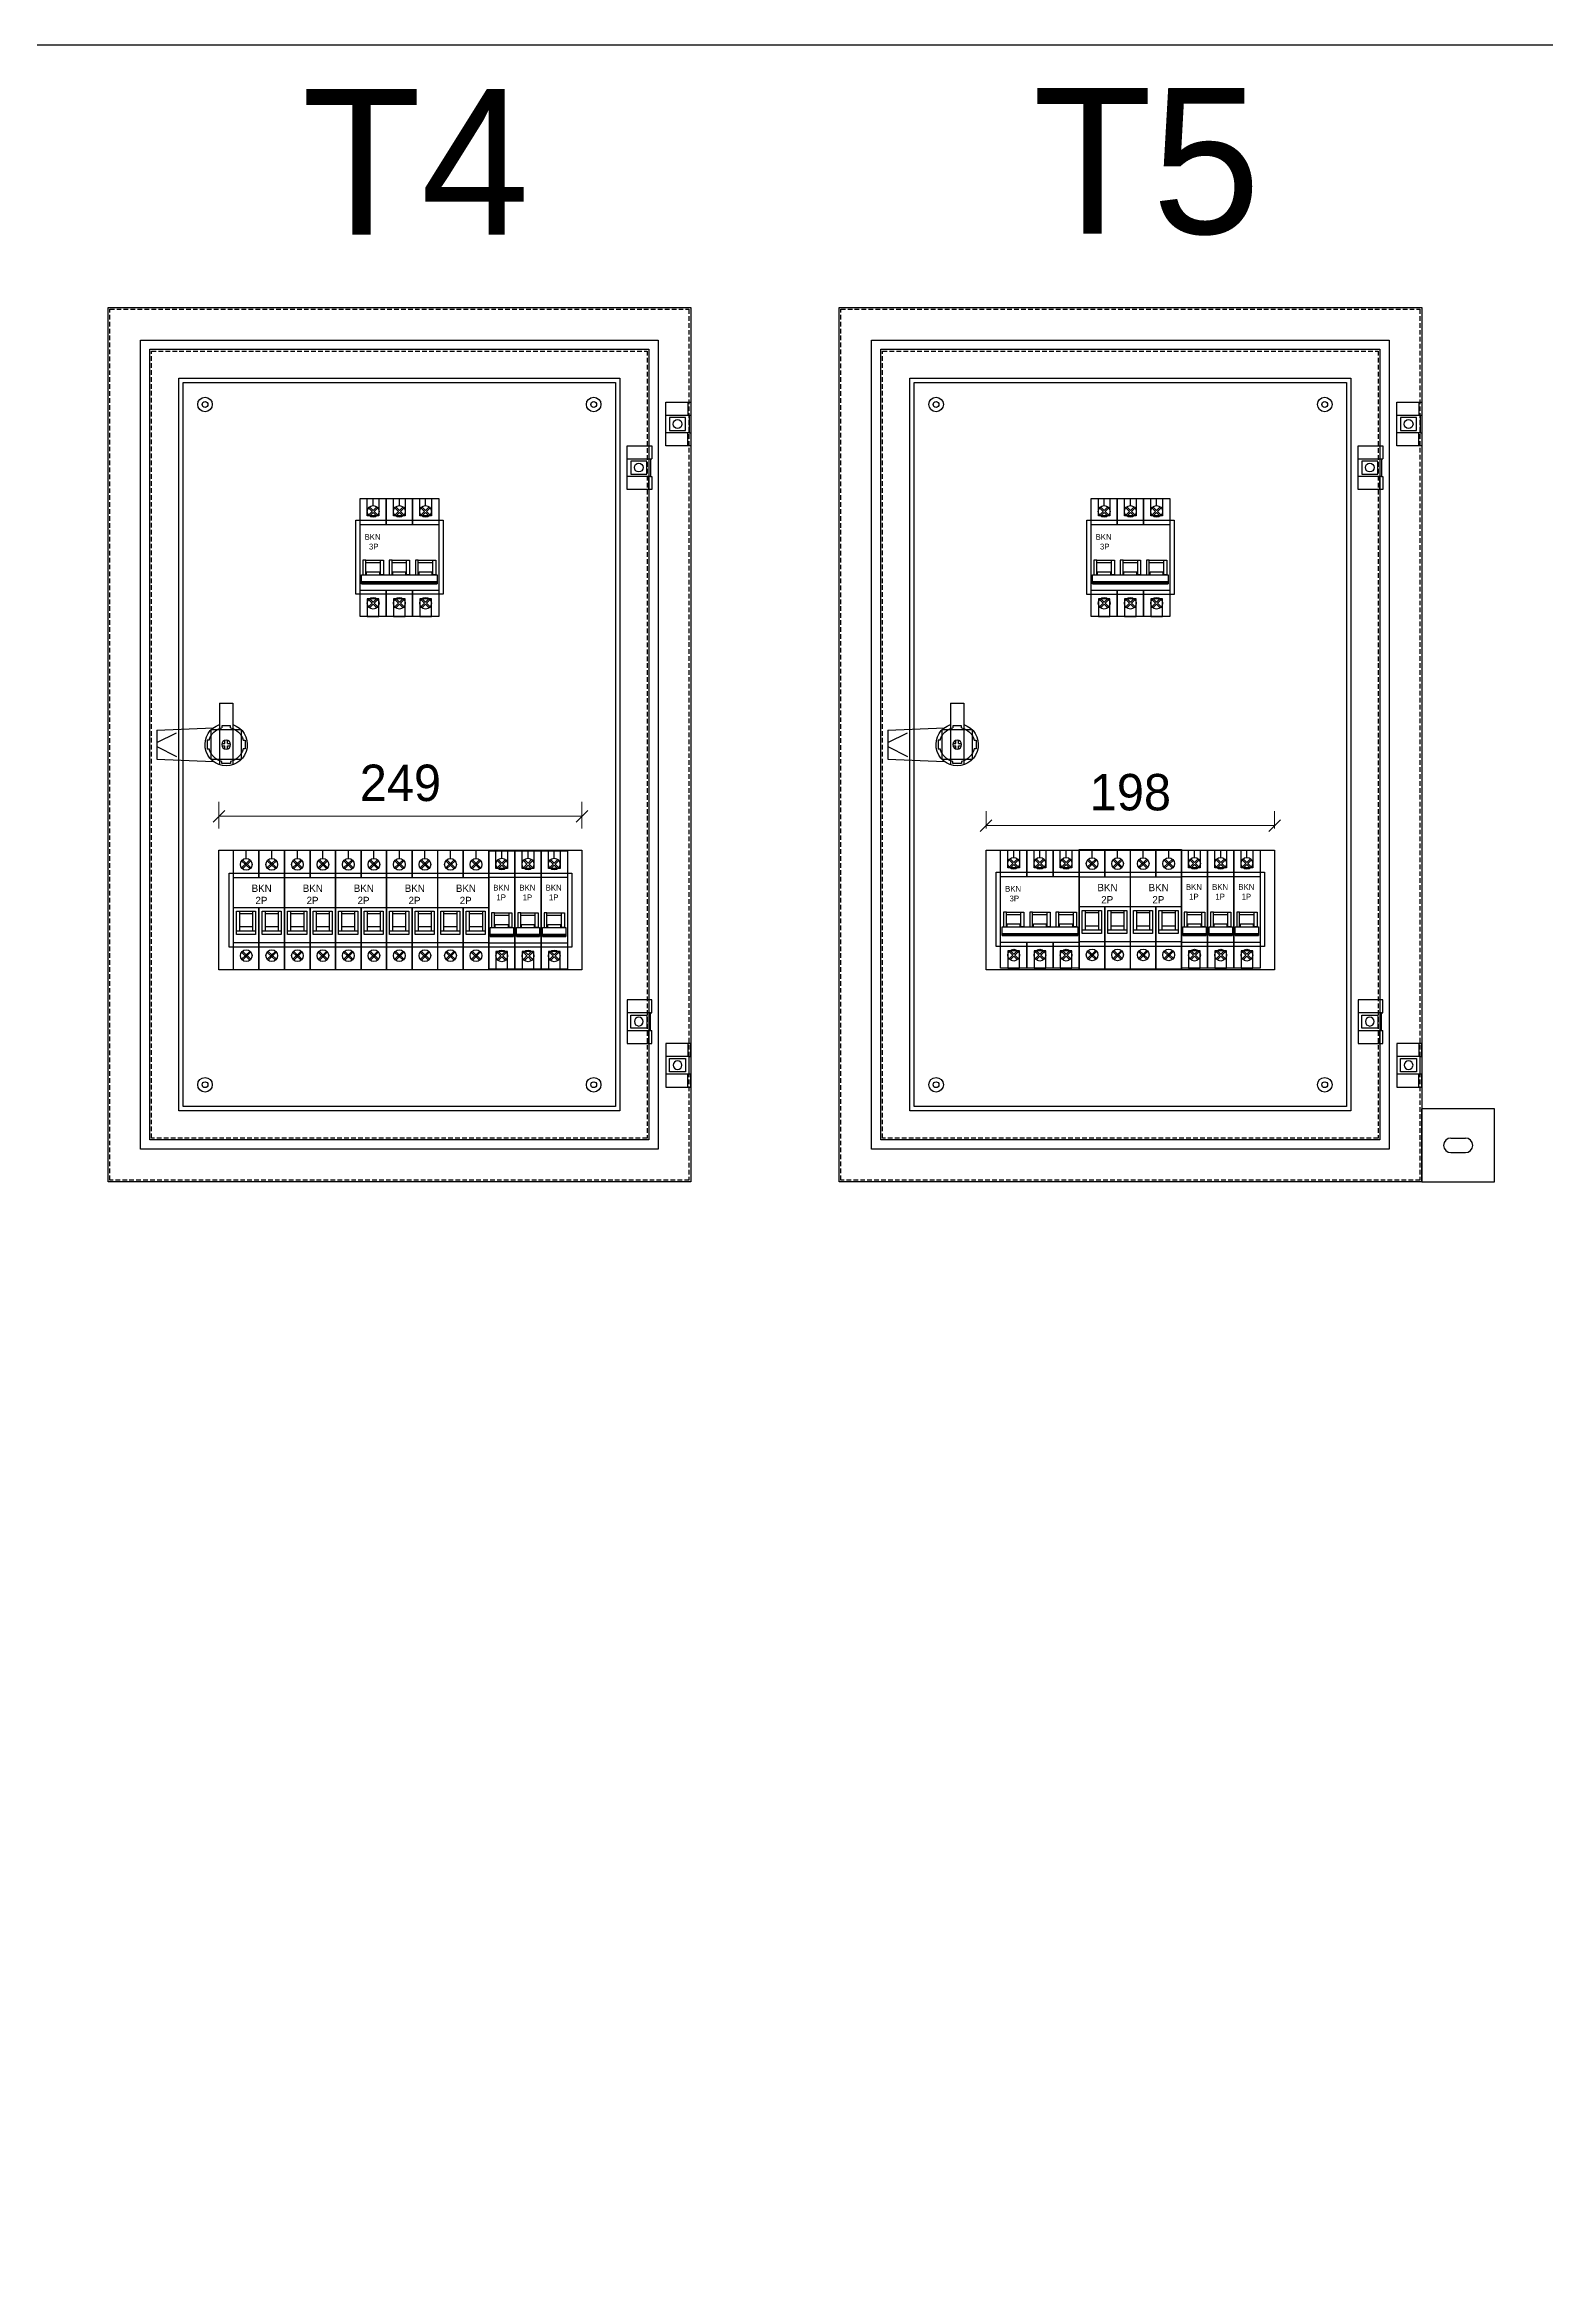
# Model space of a CAD drawing. Header units: millimetres. Extents: x 0 to 4348, y 0 to 3082.
# Drawn here: x 2110 to 3140, y 1541 to 3075 of the extents above; entities that cross this region are included whole.
import ezdxf

# ---------------------------------------------------------------- set-up
doc = ezdxf.new("R2010")
doc.units = ezdxf.units.MM
doc.linetypes.add('HIDDEN2', pattern=[4.7625, 3.175, -1.5875])
doc.layers.add('HEATER', color=1, linetype='Continuous')
doc.styles.add('Arial', font='arial.ttf')
doc.dimstyles.new('Dim-25', dxfattribs={"dimtxt": 25, "dimasz": 8, "dimexe": 10, "dimexo": 15, "dimgap": 10, "dimtad": 1, "dimdec": 0, "dimtxsty": 'Standard', "dimblk": 'OBLIQUE', "dimcen": 10, "dimclrd": 5, "dimclre": 5, "dimclrt": 3, "dimazin": 3, "dimtfac": 1, "dimtdec": 0, "dimtmove": 0, "dimatfit": 3, "dimldrblk": 'OBLIQUE', "dimlwd": 9, "dimlwe": 9})

# ---------------------------------------------------------------- blocks, each defined once
blk = doc.blocks.new('KHUNG CHUẨN')
at = {"color": 7}
blk.add_lwpolyline([(16919.2, -26555.2), (19889.2, -26555.2), (19889.2, -28655.2), (16919.2, -28655.2)], close=True, dxfattribs=at)
at = {"color": 3, "style": 'Arial'}
for tag, p in [('#01', (17055.6, -28580.1)), ('#02', (17431.4, -28580.1)), ('#03', (18030.6, -28580.1)), ('#08', (18751.7, -28580.1)), ('#10', (19064.8, -28580.1)), ('#04', (17024.8, -28634.6)), ('#05', (17308.5, -28633)), ('#06', (17632.7, -28633.7)), ('#07', (18002, -28634.7)), ('#09', (18753.8, -28632.6)), ('#11', (19060.3, -28625.7)), ('#12', (19806.5, -28628.9))]:
    blk.add_attdef(tag, p, '', height=20, dxfattribs=at)
blk = doc.blocks.new('HL003-2-2')
at = {"color": 1}
for p, q in [((15, 21), (15, 12)), ((15, -9), (15, 0)), ((16, 12), (17, 12)), ((16, 0), (17, 0))]:
    blk.add_line(p, q, dxfattribs=at)
blk.add_lwpolyline([(17, 0), (17, -9), (0, -9), (0, 21), (17, 21), (17, 12)], dxfattribs=at)
blk.add_lwpolyline([(0, 12), (16, 12), (16, 0), (0, 0)], close=True, dxfattribs=at)
blk.add_circle((8, 6), 3, dxfattribs=at)
blk = doc.blocks.new('BKN 3P')
at = {"color": 7}
for p, q in [((9, -5), (9, 0)), ((27, -5), (27, 0)), ((45, -5), (45, 0)), ((8.3, -9), (5.8, -6.5)), ((5.8, -11.5), (8.3, -9)), ((9, -8.3), (6.5, -5.8)), ((6.5, -12.2), (9, -9.7)), ((9, -8.3), (11.5, -5.8)), ((11.5, -12.2), (9, -9.7)), ((9.7, -9), (12.2, -6.5)), ((12.2, -11.5), (9.7, -9)), ((26.3, -9), (23.8, -6.5)), ((23.8, -11.5), (26.3, -9)), ((27, -8.3), (24.5, -5.8)), ((24.5, -12.2), (27, -9.7)), ((27, -8.3), (29.5, -5.8)), ((29.5, -12.2), (27, -9.7)), ((27.7, -9), (30.2, -6.5)), ((30.2, -11.5), (27.7, -9)), ((44.3, -9), (41.8, -6.5)), ((41.8, -11.5), (44.3, -9)), ((45, -8.3), (42.5, -5.8)), ((42.5, -12.2), (45, -9.7)), ((45, -8.3), (47.5, -5.8)), ((47.5, -12.2), (45, -9.7)), ((45.7, -9), (48.2, -6.5)), ((48.2, -11.5), (45.7, -9)), ((0, -18), (18, -18)), ((18, -18), (36, -18)), ((36, -18), (54, -18)), ((4, -42.5), (14, -42.5)), ((4, -44), (14, -44)), ((22, -42.5), (32, -42.5)), ((22, -44), (32, -44)), ((40, -42.5), (50, -42.5)), ((40, -44), (50, -44)), ((1, -57.1), (53, -57.1)), ((1, -57.6), (53, -57.6)), ((1, -58.1), (53, -58.1)), ((1, -58.6), (53, -58.6)), ((4.5, -52.5), (4.5, -50.5)), ((4.5, -50.5), (13.5, -50.5)), ((13.5, -52.5), (13.5, -50.5)), ((22.5, -52.5), (22.5, -50.5)), ((22.5, -50.5), (31.5, -50.5)), ((31.5, -52.5), (31.5, -50.5)), ((40.5, -52.5), (40.5, -50.5)), ((40.5, -50.5), (49.5, -50.5)), ((49.5, -52.5), (49.5, -50.5)), ((0, -63), (18, -63)), ((5.8, -69.5), (8.3, -72)), ((8.3, -72), (5.8, -74.5)), ((6.5, -68.8), (9, -71.3)), ((9, -72.7), (6.5, -75.2)), ((11.5, -68.8), (9, -71.3)), ((9, -72.7), (11.5, -75.2)), ((12.2, -69.5), (9.7, -72)), ((9.7, -72), (12.2, -74.5)), ((18, -63), (36, -63)), ((23.8, -69.5), (26.3, -72)), ((26.3, -72), (23.8, -74.5)), ((24.5, -68.8), (27, -71.3)), ((27, -72.7), (24.5, -75.2)), ((29.5, -68.8), (27, -71.3)), ((27, -72.7), (29.5, -75.2)), ((30.2, -69.5), (27.7, -72)), ((27.7, -72), (30.2, -74.5)), ((36, -63), (54, -63)), ((41.8, -69.5), (44.3, -72)), ((44.3, -72), (41.8, -74.5)), ((42.5, -68.8), (45, -71.3)), ((45, -72.7), (42.5, -75.2)), ((47.5, -68.8), (45, -71.3)), ((45, -72.7), (47.5, -75.2)), ((48.2, -69.5), (45.7, -72)), ((45.7, -72), (48.2, -74.5))]:
    blk.add_line(p, q, dxfattribs=at)
for points in [[(18, -63), (18, -81), (0, -81), (0, 0), (18, 0), (18, -18)], [(18, -18), (18, 0), (36, 0), (36, -18)], [(36, -18), (36, 0), (54, 0), (54, -81), (36, -81), (36, -63)], [(36, -63), (36, -81), (18, -81), (18, -63)]]:
    blk.add_lwpolyline(points, dxfattribs=at)
at = {"color": 1}
for points in [[(5, 0), (13, 0), (13, -12), (5, -12)], [(23, 0), (31, 0), (31, -12), (23, -12)], [(41, 0), (49, 0), (49, -12), (41, -12)], [(5, -81), (13, -81), (13, -69), (5, -69)], [(23, -81), (31, -81), (31, -69), (23, -69)], [(41, -81), (49, -81), (49, -69), (41, -69)]]:
    blk.add_lwpolyline(points, close=True, dxfattribs=at)
at = {"color": 7}
for points in [[(4, -42.5), (2, -42.5), (2, -52.5), (4, -52.5)], [(14, -42.5), (16, -42.5), (16, -52.5), (14, -52.5)], [(22, -42.5), (20, -42.5), (20, -52.5), (22, -52.5)], [(32, -42.5), (34, -42.5), (34, -52.5), (32, -52.5)], [(40, -42.5), (38, -42.5), (38, -52.5), (40, -52.5)], [(50, -42.5), (52, -42.5), (52, -52.5), (50, -52.5)], [(1, -52.5), (53, -52.5), (53, -58.6), (1, -58.6)]]:
    blk.add_lwpolyline(points, close=True, dxfattribs=at)
for centre in [(9, -9), (27, -9), (45, -9), (9, -72), (27, -72), (45, -72)]:
    blk.add_circle(centre, 4.02, dxfattribs=at)
at = {"insert": (8.6, -29.8), "char_height": 4, "attachment_point": 5}
blk.add_mtext_dynamic_manual_height_columns('{\\C1;BKN\\P\\pi1.598;3P}', width=17.271, gutter_width=1, heights=[0], dxfattribs=at)
blk = doc.blocks.new('BKN 2P')
at = {"color": 7}
for p, q in [((8.8, -5.7), (8.8, 0)), ((26.3, -5.7), (26.3, 0)), ((5.5, -12), (11.3, -6.6)), ((5.6, -7.3), (11.4, -12.8)), ((6.1, -12.7), (11.9, -7.2)), ((6.3, -6.6), (12, -12.1)), ((23, -12), (28.8, -6.6)), ((23.2, -7.3), (29, -12.8)), ((23.7, -12.7), (29.5, -7.2)), ((23.9, -6.6), (29.5, -12.1)), ((0, -18.8), (17.5, -18.8)), ((17.5, -18.8), (35, -18.8)), ((4.1, -41.9), (4.1, -55.2)), ((4.1, -43.3), (13.1, -43.3)), ((13.1, -41.9), (13.1, -55.2)), ((21.7, -41.9), (21.7, -55.2)), ((21.7, -43.3), (30.7, -43.3)), ((30.7, -41.9), (30.7, -55.2)), ((2.1, -55.2), (15.2, -55.2)), ((4.1, -52.4), (13.1, -52.4)), ((19.6, -55.2), (32.7, -55.2)), ((21.7, -52.4), (30.7, -52.4)), ((0, -63.2), (17.5, -63.2)), ((5.5, -70), (11.3, -75.4)), ((5.6, -74.7), (11.4, -69.2)), ((6.1, -69.2), (11.9, -74.8)), ((6.3, -75.4), (12, -69.8)), ((17.5, -63.2), (35, -63.2)), ((23, -70), (28.8, -75.4)), ((23.2, -74.7), (29, -69.2)), ((23.7, -69.2), (29.5, -74.8)), ((23.9, -75.4), (29.5, -69.8))]:
    blk.add_line(p, q, dxfattribs=at)
blk.add_line((0, -39.2), (35, -39.2))
for points in [[(17.5, -39.2), (17.5, -82), (0, -82), (0, 0), (17.5, 0), (17.5, -18.8)], [(17.5, -18.8), (17.5, 0), (35, 0), (35, -82), (17.5, -82), (17.5, -39.2)]]:
    blk.add_lwpolyline(points, dxfattribs=at)
for points in [[(2.1, -41.9), (15.2, -41.9), (15.2, -57.7), (2.1, -57.7)], [(19.6, -41.9), (32.7, -41.9), (32.7, -57.7), (19.6, -57.7)]]:
    blk.add_lwpolyline(points, close=True, dxfattribs=at)
for centre in [(8.8, -9.7), (26.3, -9.7), (8.8, -72.3), (26.3, -72.3)]:
    blk.add_circle(centre, 4.02, dxfattribs=at)
at = {"insert": (10.5, -23.6), "char_height": 5, "attachment_point": 1}
blk.add_mtext_dynamic_manual_height_columns('\\pi1.99689;{\\C1;BKN\\P\\pi4.61796;2P}', width=17.271, gutter_width=1, heights=[0], dxfattribs=at)
blk = doc.blocks.new('SDGFGHGHG')
at = {"layer": 'HEATER'}
for p, q in [((860892.9, 570780.5), (860931.6, 570782)), ((860892.9, 570760.5), (860892.9, 570780.5)), ((860892.9, 570771.9), (860906.3, 570778.7)), ((860935.9, 570742), (860935.9, 570784.3)), ((860944.9, 570742), (860944.9, 570784.3)), ((860892.9, 570769.1), (860906.3, 570762.4)), ((860892.9, 570760.5), (860931.6, 570759.1)), ((860937.5, 570771.3), (860939.5, 570771.3)), ((860937.5, 570769.8), (860939.5, 570769.8)), ((860939.5, 570773.5), (860939.5, 570771.3)), ((860939.5, 570769.8), (860939.5, 570767.6)), ((860941.3, 570773.5), (860941.3, 570771.3)), ((860941.3, 570771.3), (860943.4, 570771.3)), ((860941.3, 570769.8), (860941.3, 570767.6)), ((860941.3, 570769.8), (860943.4, 570769.8)), ((860935.9, 570742), (860944.9, 570742))]:
    blk.add_line(p, q, dxfattribs=at)
blk.add_circle((860940.4, 570770.5), 3.08, dxfattribs=at)
blk.add_arc((860940.4, 570770.5), 14.5, 288.08, 251.92, dxfattribs=at)
blk = doc.blocks.new('SĐFHGGH')
at = {"layer": 'HEATER'}
for points in [[(860943.4, 570717), (860943.4, 570718.4), (860937.4, 570718.4), (860937.4, 570717)], [(860928.8, 570702.4), (860927.4, 570702.4), (860927.4, 570708.4), (860928.8, 570708.4)], [(860952.1, 570702.4), (860953.4, 570702.4), (860953.4, 570708.4), (860952.1, 570708.4)], [(860943.4, 570693.8), (860943.4, 570692.4), (860937.4, 570692.4), (860937.4, 570693.8)]]:
    blk.add_lwpolyline(points, dxfattribs=at)
for start, end in [(104.4775, 165.5225), (14.4775, 75.5225), (194.4775, 255.5225), (284.4775, 345.5225)]:
    blk.add_arc((860940.4, 570705.4), 12, start, end, dxfattribs=at)
blk = doc.blocks.new('MS722')
for name, p in [('SDGFGHGHG', (-860940.4, -570770.5)), ('SĐFHGGH', (-860940.4, -570705.4))]:
    blk.add_blockref(name, p)
blk = doc.blocks.new('BKN 1P')
at = {"color": 7}
for p, q in [((9, -5), (9, 0)), ((8.3, -9), (5.8, -6.5)), ((5.8, -11.5), (8.3, -9)), ((9, -8.3), (6.5, -5.8)), ((6.5, -12.2), (9, -9.7)), ((9, -8.3), (11.5, -5.8)), ((11.5, -12.2), (9, -9.7)), ((9.7, -9), (12.2, -6.5)), ((12.2, -11.5), (9.7, -9)), ((0, -18), (18, -18)), ((4, -42.5), (14, -42.5)), ((4, -44), (14, -44)), ((1, -57.1), (17, -57.1)), ((1, -57.6), (17, -57.6)), ((1, -58.1), (17, -58.1)), ((1, -58.6), (17, -58.6)), ((4.5, -52.5), (4.5, -50.5)), ((4.5, -50.5), (13.5, -50.5)), ((13.5, -52.5), (13.5, -50.5)), ((0, -63), (18, -63)), ((5.8, -69.5), (8.3, -72)), ((8.3, -72), (5.8, -74.5)), ((6.5, -68.8), (9, -71.3)), ((9, -72.7), (6.5, -75.2)), ((11.5, -68.8), (9, -71.3)), ((9, -72.7), (11.5, -75.2)), ((12.2, -69.5), (9.7, -72)), ((9.7, -72), (12.2, -74.5))]:
    blk.add_line(p, q, dxfattribs=at)
for points in [[(0, 0), (18, 0), (18, -81), (0, -81)], [(4, -42.5), (2, -42.5), (2, -52.5), (4, -52.5)], [(14, -42.5), (16, -42.5), (16, -52.5), (14, -52.5)], [(1, -52.5), (17, -52.5), (17, -58.6), (1, -58.6)]]:
    blk.add_lwpolyline(points, close=True, dxfattribs=at)
at = {"color": 1}
for points in [[(5, 0), (13, 0), (13, -12), (5, -12)], [(5, -81), (13, -81), (13, -69), (5, -69)]]:
    blk.add_lwpolyline(points, close=True, dxfattribs=at)
at = {"color": 7}
for centre in [(9, -9), (9, -72)]:
    blk.add_circle(centre, 4.02, dxfattribs=at)
at = {"insert": (8.6, -28.5), "char_height": 4, "attachment_point": 5}
blk.add_mtext_dynamic_manual_height_columns('{\\C1;BKN\\P1P}', width=17.271, gutter_width=1, heights=[0], dxfattribs=at)
blk = doc.blocks.new('Tai treo 2')
at = {"color": 8}
blk.add_line((0, 0), (0, 50), dxfattribs=at)
at = {"color": 2}
for p, q in [((20, 30), (30, 30)), ((20, 20), (30, 20))]:
    blk.add_line(p, q, dxfattribs=at)
at = {"color": 8}
blk.add_lwpolyline([(0, 0), (50, 0), (50, 50), (0, 50)], dxfattribs=at)
at = {"color": 2}
for centre, start, end in [((20, 25), 90, 270), ((30, 25), 270, 90)]:
    blk.add_arc(centre, 5, start, end, dxfattribs=at)
blk = doc.blocks.new('*D10')
at = {"color": 0, "linetype": 'ByBlock', "lineweight": -2}
for p, q in [((2233.2, 2549.1), (2225.2, 2541.1)), ((2474.4, 2541.1), (2482.4, 2549.1))]:
    blk.add_line(p, q, dxfattribs=at)
at = {"color": 5, "lineweight": 9, "ltscale": 3, "transparency": 16777216}
for p, q in [((2229.2, 2536.8), (2229.2, 2555.1)), ((2478.4, 2536.8), (2478.4, 2555.1)), ((2229.2, 2545.1), (2478.4, 2545.1))]:
    blk.add_line(p, q, dxfattribs=at)
at = {"layer": 'Defpoints', "color": 0, "ltscale": 3, "transparency": 16777216}
for p in [(2478.4, 2545.1), (2229.2, 2521.8), (2478.4, 2521.8)]:
    blk.add_point(p, dxfattribs=at)
at = {"color": 3, "ltscale": 3, "transparency": 16777216, "insert": (2353.8, 2567.9), "char_height": 25, "attachment_point": 5}
blk.add_mtext('249', dxfattribs=at)
blk = doc.blocks.new('_Oblique')
at = {"color": 0, "linetype": 'ByBlock', "lineweight": -2}
blk.add_line((-0.5, -0.5), (0.5, 0.5), dxfattribs=at)
blk = doc.blocks.new('*D11')
at = {"color": 5, "lineweight": 9, "ltscale": 3, "transparency": 16777216}
for p, q in [((2755.8, 2536.8), (2755.8, 2548.7)), ((2953.9, 2536.8), (2953.9, 2548.7)), ((2755.8, 2538.7), (2953.9, 2538.7))]:
    blk.add_line(p, q, dxfattribs=at)
at = {"color": 0, "linetype": 'ByBlock', "lineweight": -2}
for p, q in [((2759.8, 2542.7), (2751.8, 2534.7)), ((2949.9, 2534.7), (2957.9, 2542.7))]:
    blk.add_line(p, q, dxfattribs=at)
at = {"layer": 'Defpoints', "color": 0, "ltscale": 3, "transparency": 16777216}
for p in [(2953.9, 2538.7), (2755.8, 2521.8), (2953.9, 2521.8)]:
    blk.add_point(p, dxfattribs=at)
at = {"color": 3, "ltscale": 3, "transparency": 16777216, "insert": (2854.9, 2561.5), "char_height": 25, "attachment_point": 5}
blk.add_mtext('198', dxfattribs=at)

msp = doc.modelspace()

# ---------------------------------------------------------------- linework, layer by layer
at = {"color": 7}
for points in [[(2153.1, 2894.3), (2553.1, 2894.3), (2553.1, 2294.3), (2153.1, 2294.3)], [(2654.9, 2894.3), (3054.9, 2894.3), (3054.9, 2294.3), (2654.9, 2294.3)], [(2175.5, 2871.9), (2530.7, 2871.9), (2530.7, 2316.7), (2175.5, 2316.7)], [(2677.3, 2871.9), (3032.5, 2871.9), (3032.5, 2316.7), (2677.3, 2316.7)]]:
    msp.add_lwpolyline(points, close=True, dxfattribs=at)
at = {"color": 7, "linetype": 'HIDDEN2'}
for points in [[(2154.3, 2893.1), (2551.9, 2893.1), (2551.9, 2295.5), (2154.3, 2295.5)], [(2656.1, 2893.1), (3053.7, 2893.1), (3053.7, 2295.5), (2656.1, 2295.5)]]:
    msp.add_lwpolyline(points, close=True, dxfattribs=at)
at = {"color": 6}
for points in [[(2181.8, 2865.6), (2524.4, 2865.6), (2524.4, 2323), (2181.8, 2323)], [(2683.6, 2865.6), (3026.2, 2865.6), (3026.2, 2323), (2683.6, 2323)]]:
    msp.add_lwpolyline(points, close=True, dxfattribs=at)
at = {"color": 6, "linetype": 'HIDDEN2'}
for points in [[(2183, 2864.4), (2523.2, 2864.4), (2523.2, 2324.2), (2183, 2324.2)], [(2684.8, 2864.4), (3025, 2864.4), (3025, 2324.2), (2684.8, 2324.2)]]:
    msp.add_lwpolyline(points, close=True, dxfattribs=at)
at = {"color": 3}
for points in [[(2201.7, 2845.7), (2504.5, 2845.7), (2504.5, 2342.9), (2201.7, 2342.9)], [(2703.5, 2845.7), (3006.3, 2845.7), (3006.3, 2342.9), (2703.5, 2342.9)]]:
    msp.add_lwpolyline(points, close=True, dxfattribs=at)
at = {"color": 1}
for points in [[(2204.7, 2842.7), (2501.5, 2842.7), (2501.5, 2345.9), (2204.7, 2345.9)], [(2706.5, 2842.7), (3003.3, 2842.7), (3003.3, 2345.9), (2706.5, 2345.9)]]:
    msp.add_lwpolyline(points, close=True, dxfattribs=at)
at = {"color": 2}
for points in [[(2549.6, 2818.8), (2538.6, 2818.8), (2538.6, 2809.8), (2549.6, 2809.8)], [(3051.4, 2818.8), (3040.4, 2818.8), (3040.4, 2809.8), (3051.4, 2809.8)], [(2522.9, 2788.9), (2511.9, 2788.9), (2511.9, 2779.9), (2522.9, 2779.9)], [(3024.7, 2788.9), (3013.7, 2788.9), (3013.7, 2779.9), (3024.7, 2779.9)], [(2224, 2604.6), (2244.5, 2604.6), (2244.5, 2584.1), (2224, 2584.1)], [(2725.7, 2604.6), (2746.2, 2604.6), (2746.2, 2584.1), (2725.7, 2584.1)], [(2522.9, 2399.7), (2511.9, 2399.7), (2511.9, 2408.7), (2522.9, 2408.7)], [(3024.7, 2399.7), (3013.7, 2399.7), (3013.7, 2408.7), (3024.7, 2408.7)], [(2549.6, 2369.8), (2538.6, 2369.8), (2538.6, 2378.8), (2549.6, 2378.8)], [(3051.4, 2369.8), (3040.4, 2369.8), (3040.4, 2378.8), (3051.4, 2378.8)]]:
    msp.add_lwpolyline(points, close=True, dxfattribs=at)
at = {"color": 2, "ltscale": 3}
for points in [[(2323.1, 2748.3), (2383.1, 2748.3), (2383.1, 2697.6), (2323.1, 2697.6)], [(2824.9, 2748.3), (2884.9, 2748.3), (2884.9, 2697.3), (2824.9, 2697.3)], [(2236.2, 2506), (2471.4, 2506), (2471.4, 2455.3), (2236.2, 2455.3)], [(2762.8, 2506.8), (2946.9, 2506.8), (2946.9, 2455.8), (2762.8, 2455.8)]]:
    msp.add_lwpolyline(points, close=True, dxfattribs=at)
at = {"color": 252, "ltscale": 3}
for points in [[(2229.2, 2521.8), (2478.4, 2521.8), (2478.4, 2439.8), (2229.2, 2439.8)], [(2755.8, 2521.8), (2953.9, 2521.8), (2953.9, 2439.8), (2755.8, 2439.8)]]:
    msp.add_lwpolyline(points, close=True, dxfattribs=at)
at = {"color": 2, "ltscale": 3}
for centre, radius in [((2219.7, 2827.7), 5), ((2219.7, 2827.7), 2), ((2486.5, 2827.7), 5), ((2486.5, 2827.7), 2), ((2721.5, 2827.7), 5), ((2721.5, 2827.7), 2), ((2988.3, 2827.7), 5), ((2988.3, 2827.7), 2), ((2219.7, 2360.9), 5), ((2219.7, 2360.9), 2), ((2486.5, 2360.9), 5), ((2486.5, 2360.9), 2), ((2721.5, 2360.9), 5), ((2721.5, 2360.9), 2), ((2988.3, 2360.9), 5), ((2988.3, 2360.9), 2)]:
    msp.add_circle(centre, radius, dxfattribs=at)

# ---------------------------------------------------------------- block references
at = {"color": 3, "xscale": 1.46410000000651, "yscale": 1.46410000000651, "zscale": 1.46410000000651}
msp.add_blockref('KHUNG CHUẨN', (-24771.5, 41954), dxfattribs=at)
at = {"color": 7}
for name, p in [('HL003-2-2', (2536.1, 2808.3)), ('HL003-2-2', (3037.9, 2808.3)), ('HL003-2-2', (2509.4, 2778.4)), ('HL003-2-2', (3011.2, 2778.4)), ('BKN 3P', (2326.1, 2763.3)), ('BKN 3P', (2827.9, 2763.3)), ('BKN 2P', (2239.2, 2521.8)), ('BKN 2P', (2274.3, 2521.8)), ('BKN 2P', (2309.3, 2521.8)), ('BKN 2P', (2344.3, 2521.8)), ('BKN 2P', (2379.4, 2521.8)), ('BKN 1P', (2414.4, 2521.3)), ('BKN 1P', (2432.4, 2521.3)), ('BKN 1P', (2450.4, 2521.3)), ('BKN 3P', (2765.8, 2521.8)), ('BKN 2P', (2819.8, 2522.3)), ('BKN 2P', (2854.9, 2522.3)), ('BKN 1P', (2889.9, 2521.8)), ('BKN 1P', (2907.9, 2521.8)), ('BKN 1P', (2925.9, 2521.8))]:
    msp.add_blockref(name, p, dxfattribs=at)
at = {"xscale": -1, "rotation": 180}
for p in [(2234.2, 2594.3), (2736, 2594.3)]:
    msp.add_blockref('MS722', p, dxfattribs=at)
at = {"color": 7, "xscale": -1, "rotation": 180}
for p in [(2509.4, 2410.2), (3011.2, 2410.2), (2536.1, 2380.3), (3037.9, 2380.3)]:
    msp.add_blockref('HL003-2-2', p, dxfattribs=at)
at = {"color": 0}
msp.add_blockref('Tai treo 2', (3054.9, 2294.3), dxfattribs=at)

# ---------------------------------------------------------------- texts
at = {"color": 2, "char_height": 100, "width": 1000, "attachment_point": 5}
for s, insert in [('T4', (2364.3, 2994.2)), ('T5', (2866.1, 2994.2))]:
    msp.add_mtext(s, dxfattribs=dict(at, insert=insert))

# ---------------------------------------------------------------- dimensions: what is measured, and where the dimension line sits
at = {"color": 2, "ltscale": 3}
for base, p1, p2, picture, middle in [((2478.4, 2545.1), (2229.2, 2521.8), (2478.4, 2521.8), '*D10', (2353.8, 2567.9)), ((2953.9, 2538.7), (2755.8, 2521.8), (2953.9, 2521.8), '*D11', (2854.9, 2561.5))]:
    dim = msp.add_linear_dim(base=base, p1=p1, p2=p2, dimstyle='Dim-25', dxfattribs=at)
    dim.commit()
    dim.dimension.update_dxf_attribs({"geometry": picture, "text_midpoint": middle})

doc.saveas('drawing.dxf')
